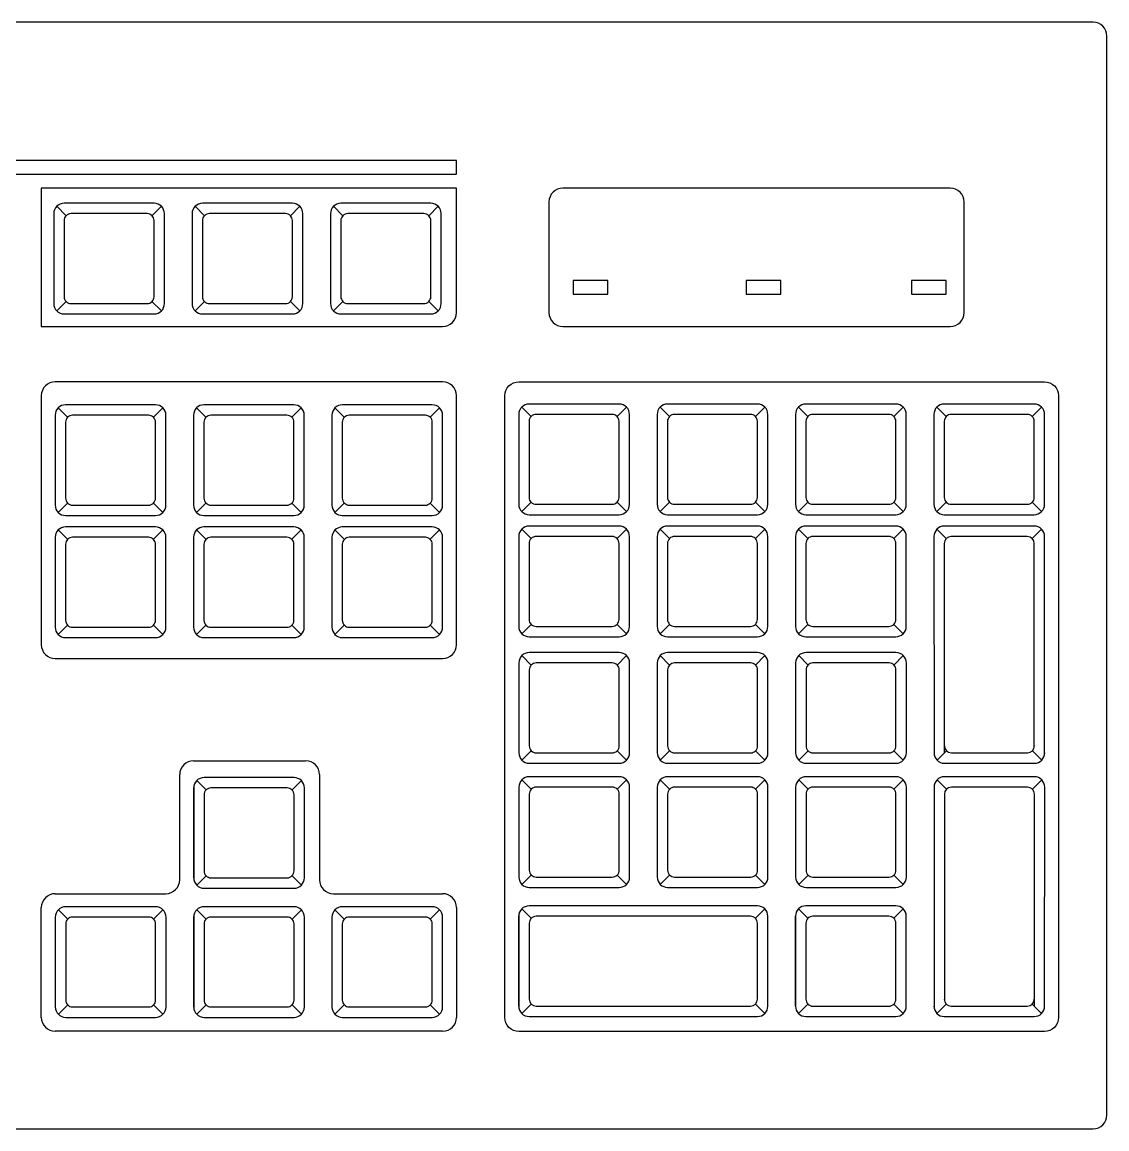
# Model space of a CAD drawing. Extents: x 810.254 to 810.714, y 78.318 to 78.478.
# Drawn here: x 810.5577 to 810.7144, y 78.3178 to 78.4778 of the extents above; entities that cross this region are included whole.
import ezdxf

# ---------------------------------------------------------------- set-up
doc = ezdxf.new("R2010")
doc.units = 0
doc.layers.get('0').update_dxf_attribs({"linetype": 'CONTINUOUS'})

msp = doc.modelspace()

# ---------------------------------------------------------------- linework, layer by layer
at = {"color": 0}
for p, q in [((810.56403, 78.44982), (810.56268, 78.45117)), ((810.57644, 78.44982), (810.5778, 78.45117)), ((810.58403, 78.44982), (810.58268, 78.45117)), ((810.59644, 78.44982), (810.5978, 78.45117)), ((810.60403, 78.44982), (810.60268, 78.45117)), ((810.61644, 78.44982), (810.6178, 78.45117)), ((810.56403, 78.4374), (810.56268, 78.43605)), ((810.57644, 78.4374), (810.5778, 78.43605)), ((810.58403, 78.4374), (810.58268, 78.43605)), ((810.59644, 78.4374), (810.5978, 78.43605)), ((810.60403, 78.4374), (810.60268, 78.43605)), ((810.61644, 78.4374), (810.6178, 78.43605)), ((810.56424, 78.42068), (810.56289, 78.42203)), ((810.57665, 78.42068), (810.57801, 78.42203)), ((810.58424, 78.42068), (810.58289, 78.42203)), ((810.59665, 78.42068), (810.59801, 78.42203)), ((810.60424, 78.42068), (810.60289, 78.42203)), ((810.61665, 78.42068), (810.61801, 78.42203)), ((810.63124, 78.42079), (810.62989, 78.42215)), ((810.64365, 78.42079), (810.64501, 78.42215)), ((810.65124, 78.42079), (810.64989, 78.42215)), ((810.66365, 78.42079), (810.66501, 78.42215)), ((810.67124, 78.42079), (810.66989, 78.42215)), ((810.68365, 78.42079), (810.68501, 78.42215)), ((810.69124, 78.42079), (810.68989, 78.42215)), ((810.70365, 78.42079), (810.70501, 78.42215)), ((810.56424, 78.40826), (810.56289, 78.40691)), ((810.57665, 78.40826), (810.57801, 78.40691)), ((810.58424, 78.40826), (810.58289, 78.40691)), ((810.59665, 78.40826), (810.59801, 78.40691)), ((810.60424, 78.40826), (810.60289, 78.40691)), ((810.61665, 78.40826), (810.61801, 78.40691)), ((810.63124, 78.40838), (810.62989, 78.40703)), ((810.64365, 78.40838), (810.64501, 78.40703)), ((810.65124, 78.40838), (810.64989, 78.40703)), ((810.66365, 78.40838), (810.66501, 78.40703)), ((810.67124, 78.40838), (810.66989, 78.40703)), ((810.68365, 78.40838), (810.68501, 78.40703)), ((810.69124, 78.40838), (810.68989, 78.40703)), ((810.70365, 78.40838), (810.70501, 78.40703)), ((810.70395, 78.40494), (810.69095, 78.40494)), ((810.56424, 78.40303), (810.56289, 78.40438)), ((810.57665, 78.40303), (810.57801, 78.40438)), ((810.58424, 78.40303), (810.58289, 78.40438)), ((810.59665, 78.40303), (810.59801, 78.40438)), ((810.60424, 78.40303), (810.60289, 78.40438)), ((810.61665, 78.40303), (810.61801, 78.40438)), ((810.63124, 78.40314), (810.62989, 78.4045)), ((810.64365, 78.40314), (810.64501, 78.4045)), ((810.65124, 78.40314), (810.64989, 78.4045)), ((810.66365, 78.40314), (810.66501, 78.4045)), ((810.67124, 78.40314), (810.66989, 78.4045)), ((810.68365, 78.40314), (810.68501, 78.4045)), ((810.68945, 78.40344), (810.68947, 78.37216)), ((810.69124, 78.40314), (810.68989, 78.4045)), ((810.70295, 78.40344), (810.69195, 78.40344)), ((810.70365, 78.40314), (810.70501, 78.4045)), ((810.70545, 78.37189), (810.70545, 78.40344)), ((810.69095, 78.40244), (810.69095, 78.37213)), ((810.70395, 78.37294), (810.70395, 78.40244)), ((810.56424, 78.39061), (810.56289, 78.38926)), ((810.57665, 78.39061), (810.57801, 78.38926)), ((810.58424, 78.39061), (810.58289, 78.38926)), ((810.59665, 78.39061), (810.59801, 78.38926)), ((810.60424, 78.39061), (810.60289, 78.38926)), ((810.61665, 78.39061), (810.61801, 78.38926)), ((810.63124, 78.39073), (810.62989, 78.38937)), ((810.64365, 78.39073), (810.64501, 78.38937)), ((810.65124, 78.39073), (810.64989, 78.38937)), ((810.66365, 78.39073), (810.66501, 78.38937)), ((810.67124, 78.39073), (810.66989, 78.38937)), ((810.68365, 78.39073), (810.68501, 78.38937)), ((810.63126, 78.38486), (810.62991, 78.38622)), ((810.64368, 78.38486), (810.64503, 78.38622)), ((810.65126, 78.38486), (810.64991, 78.38622)), ((810.66368, 78.38486), (810.66503, 78.38622)), ((810.67126, 78.38486), (810.66991, 78.38622)), ((810.68368, 78.38486), (810.68503, 78.38622)), ((810.62945, 78.38523), (810.62945, 78.37214)), ((810.64945, 78.38523), (810.64945, 78.37214)), ((810.66945, 78.38523), (810.66945, 78.37214)), ((810.63126, 78.37245), (810.62991, 78.3711)), ((810.64368, 78.37245), (810.64503, 78.3711)), ((810.65126, 78.37245), (810.64991, 78.3711)), ((810.66368, 78.37245), (810.66503, 78.3711)), ((810.67126, 78.37245), (810.66991, 78.3711)), ((810.68368, 78.37245), (810.68503, 78.3711)), ((810.69126, 78.37245), (810.68991, 78.3711)), ((810.69197, 78.37216), (810.70297, 78.37216)), ((810.70368, 78.37245), (810.70503, 78.3711)), ((810.58245, 78.37101), (810.59865, 78.37101)), ((810.69097, 78.37066), (810.70397, 78.37066)), ((810.58045, 78.3538), (810.58045, 78.36901)), ((810.58426, 78.3668), (810.58291, 78.36815)), ((810.59668, 78.3668), (810.59803, 78.36815)), ((810.60065, 78.36901), (810.60065, 78.3538)), ((810.63126, 78.36691), (810.62991, 78.36827)), ((810.64368, 78.36691), (810.64503, 78.36827)), ((810.65126, 78.36691), (810.64991, 78.36827)), ((810.66368, 78.36691), (810.66503, 78.36827)), ((810.67126, 78.36691), (810.66991, 78.36827)), ((810.68368, 78.36691), (810.68503, 78.36827)), ((810.69126, 78.36691), (810.68991, 78.36827)), ((810.70397, 78.3687), (810.69097, 78.3687)), ((810.70368, 78.36691), (810.70503, 78.36827)), ((810.58245, 78.36716), (810.58245, 78.35407)), ((810.62945, 78.36728), (810.62945, 78.35419)), ((810.64945, 78.36728), (810.64945, 78.35419)), ((810.66945, 78.36728), (810.66945, 78.35419)), ((810.68947, 78.3672), (810.68947, 78.33527)), ((810.70297, 78.3672), (810.69197, 78.3672)), ((810.70545, 78.33554), (810.70547, 78.3672)), ((810.69097, 78.3662), (810.69097, 78.33632)), ((810.70397, 78.33551), (810.70397, 78.3662)), ((810.58426, 78.35438), (810.58291, 78.35303)), ((810.59668, 78.35438), (810.59803, 78.35303)), ((810.63126, 78.3545), (810.62991, 78.35314)), ((810.64368, 78.3545), (810.64503, 78.35314)), ((810.65126, 78.3545), (810.64991, 78.35314)), ((810.66368, 78.3545), (810.66503, 78.35314)), ((810.67126, 78.3545), (810.66991, 78.35314)), ((810.68368, 78.3545), (810.68503, 78.35314)), ((810.56245, 78.3518), (810.57845, 78.3518)), ((810.60265, 78.3518), (810.61845, 78.3518)), ((810.56045, 78.33392), (810.56045, 78.3498)), ((810.56426, 78.34813), (810.56291, 78.34948)), ((810.57668, 78.34813), (810.57803, 78.34948)), ((810.58426, 78.34813), (810.58291, 78.34948)), ((810.59668, 78.34813), (810.59803, 78.34948)), ((810.60424, 78.34813), (810.60289, 78.34948)), ((810.61665, 78.34813), (810.61801, 78.34948)), ((810.62045, 78.3498), (810.62045, 78.33392)), ((810.63124, 78.34824), (810.62989, 78.3496)), ((810.66395, 78.35004), (810.63095, 78.35004)), ((810.66365, 78.34824), (810.66501, 78.3496)), ((810.67124, 78.34824), (810.66989, 78.3496)), ((810.68365, 78.34824), (810.68501, 78.3496)), ((810.56245, 78.34849), (810.56245, 78.3354)), ((810.58245, 78.34849), (810.58245, 78.3354)), ((810.60242, 78.34849), (810.60242, 78.3354)), ((810.62942, 78.34861), (810.62942, 78.33552)), ((810.62945, 78.34854), (810.62945, 78.33554)), ((810.63095, 78.34754), (810.63095, 78.33654)), ((810.66295, 78.34854), (810.63195, 78.34854)), ((810.66395, 78.33654), (810.66395, 78.34754)), ((810.66545, 78.33554), (810.66545, 78.34854)), ((810.66942, 78.34861), (810.66942, 78.33552)), ((810.56426, 78.33571), (810.56291, 78.33436)), ((810.57668, 78.33571), (810.57803, 78.33436)), ((810.58426, 78.33571), (810.58291, 78.33436)), ((810.59668, 78.33571), (810.59803, 78.33436)), ((810.60424, 78.33571), (810.60289, 78.33436)), ((810.61665, 78.33571), (810.61801, 78.33436)), ((810.63124, 78.33583), (810.62989, 78.33448)), ((810.63195, 78.33554), (810.66295, 78.33554)), ((810.66365, 78.33583), (810.66501, 78.33448)), ((810.67124, 78.33583), (810.66989, 78.33448)), ((810.68365, 78.33583), (810.68501, 78.33448)), ((810.69124, 78.33583), (810.68989, 78.33448)), ((810.69195, 78.33554), (810.70295, 78.33554)), ((810.70365, 78.33583), (810.70501, 78.33448)), ((810.63095, 78.33404), (810.66395, 78.33404)), ((810.69095, 78.33404), (810.70395, 78.33404)), ((810.61845, 78.33192), (810.56245, 78.33192))]:
    msp.add_line(p, q, dxfattribs=at)
for points in [[(810.25445, 78.4758), (810.25445, 78.3198, 0.414214), (810.25645, 78.3178), (810.71245, 78.3178, 0.414214), (810.71445, 78.3198), (810.71445, 78.4758, 0.414214), (810.71245, 78.4778), (810.25645, 78.4778, 0.414214)], [(810.62045, 78.4538), (810.56045, 78.4538), (810.56045, 78.4338), (810.61845, 78.4338, 0.414214), (810.62045, 78.4358)], [(810.69182, 78.4538), (810.63582, 78.4538, 0.414214), (810.63382, 78.4518), (810.63382, 78.4358, 0.414214), (810.63582, 78.4338), (810.69182, 78.4338, 0.414214), (810.69382, 78.4358), (810.69382, 78.4518, 0.414214)], [(810.57824, 78.45011, 0.414214), (810.57674, 78.45161), (810.56374, 78.45161, 0.414214), (810.56224, 78.45011), (810.56224, 78.43711, 0.414214), (810.56374, 78.43561), (810.57674, 78.43561, 0.414214), (810.57824, 78.43711)], [(810.59824, 78.45011, 0.414214), (810.59674, 78.45161), (810.58374, 78.45161, 0.414214), (810.58224, 78.45011), (810.58224, 78.43711, 0.414214), (810.58374, 78.43561), (810.59674, 78.43561, 0.414214), (810.59824, 78.43711)], [(810.61824, 78.45011, 0.414214), (810.61674, 78.45161), (810.60374, 78.45161, 0.414214), (810.60224, 78.45011), (810.60224, 78.43711, 0.414214), (810.60374, 78.43561), (810.61674, 78.43561, 0.414214), (810.61824, 78.43711)], [(810.57574, 78.45011), (810.56474, 78.45011, 0.414214), (810.56374, 78.44911), (810.56374, 78.43811, 0.414214), (810.56474, 78.43711), (810.57574, 78.43711, 0.414214), (810.57674, 78.43811), (810.57674, 78.44911, 0.414214)], [(810.59574, 78.45011), (810.58474, 78.45011, 0.414214), (810.58374, 78.44911), (810.58374, 78.43811, 0.414214), (810.58474, 78.43711), (810.59574, 78.43711, 0.414214), (810.59674, 78.43811), (810.59674, 78.44911, 0.414214)], [(810.61574, 78.45011), (810.60474, 78.45011, 0.414214), (810.60374, 78.44911), (810.60374, 78.43811, 0.414214), (810.60474, 78.43711), (810.61574, 78.43711, 0.414214), (810.61674, 78.43811), (810.61674, 78.44911, 0.414214)], [(810.61845, 78.4258), (810.56245, 78.4258, 0.414214), (810.56045, 78.4238), (810.56045, 78.3878, 0.414214), (810.56245, 78.3858), (810.61845, 78.3858, 0.414214), (810.62045, 78.3878), (810.62045, 78.4238, 0.414214)], [(810.70545, 78.33189), (810.62945, 78.33189, -0.414214), (810.62745, 78.33389), (810.62745, 78.4238, -0.414214), (810.62945, 78.4258), (810.70545, 78.4258, -0.414214), (810.70745, 78.4238), (810.70745, 78.33389, -0.414214)], [(810.57845, 78.42097, 0.414214), (810.57695, 78.42247), (810.56395, 78.42247, 0.414214), (810.56245, 78.42097), (810.56245, 78.40797, 0.414214), (810.56395, 78.40647), (810.57695, 78.40647, 0.414214), (810.57845, 78.40797)], [(810.59845, 78.42097, 0.414214), (810.59695, 78.42247), (810.58395, 78.42247, 0.414214), (810.58245, 78.42097), (810.58245, 78.40797, 0.414214), (810.58395, 78.40647), (810.59695, 78.40647, 0.414214), (810.59845, 78.40797)], [(810.61845, 78.42097, 0.414214), (810.61695, 78.42247), (810.60395, 78.42247, 0.414214), (810.60245, 78.42097), (810.60245, 78.40797, 0.414214), (810.60395, 78.40647), (810.61695, 78.40647, 0.414214), (810.61845, 78.40797)], [(810.64545, 78.42109, 0.414214), (810.64395, 78.42259), (810.63095, 78.42259, 0.414214), (810.62945, 78.42109), (810.62945, 78.40809, 0.414214), (810.63095, 78.40659), (810.64395, 78.40659, 0.414214), (810.64545, 78.40809)], [(810.66545, 78.42109, 0.414214), (810.66395, 78.42259), (810.65095, 78.42259, 0.414214), (810.64945, 78.42109), (810.64945, 78.40809, 0.414214), (810.65095, 78.40659), (810.66395, 78.40659, 0.414214), (810.66545, 78.40809)], [(810.68545, 78.42109, 0.414214), (810.68395, 78.42259), (810.67095, 78.42259, 0.414214), (810.66945, 78.42109), (810.66945, 78.40809, 0.414214), (810.67095, 78.40659), (810.68395, 78.40659, 0.414214), (810.68545, 78.40809)], [(810.70545, 78.42109, 0.414214), (810.70395, 78.42259), (810.69095, 78.42259, 0.414214), (810.68945, 78.42109), (810.68945, 78.40809, 0.414214), (810.69095, 78.40659), (810.70395, 78.40659, 0.414214), (810.70545, 78.40809)], [(810.57595, 78.42097), (810.56495, 78.42097, 0.414214), (810.56395, 78.41997), (810.56395, 78.40897, 0.414214), (810.56495, 78.40797), (810.57595, 78.40797, 0.414214), (810.57695, 78.40897), (810.57695, 78.41997, 0.414214)], [(810.59595, 78.42097), (810.58495, 78.42097, 0.414214), (810.58395, 78.41997), (810.58395, 78.40897, 0.414214), (810.58495, 78.40797), (810.59595, 78.40797, 0.414214), (810.59695, 78.40897), (810.59695, 78.41997, 0.414214)], [(810.61595, 78.42097), (810.60495, 78.42097, 0.414214), (810.60395, 78.41997), (810.60395, 78.40897, 0.414214), (810.60495, 78.40797), (810.61595, 78.40797, 0.414214), (810.61695, 78.40897), (810.61695, 78.41997, 0.414214)], [(810.64295, 78.42109), (810.63195, 78.42109, 0.414214), (810.63095, 78.42009), (810.63095, 78.40909, 0.414214), (810.63195, 78.40809), (810.64295, 78.40809, 0.414214), (810.64395, 78.40909), (810.64395, 78.42009, 0.414214)], [(810.66295, 78.42109), (810.65195, 78.42109, 0.414214), (810.65095, 78.42009), (810.65095, 78.40909, 0.414214), (810.65195, 78.40809), (810.66295, 78.40809, 0.414214), (810.66395, 78.40909), (810.66395, 78.42009, 0.414214)], [(810.68295, 78.42109), (810.67195, 78.42109, 0.414214), (810.67095, 78.42009), (810.67095, 78.40909, 0.414214), (810.67195, 78.40809), (810.68295, 78.40809, 0.414214), (810.68395, 78.40909), (810.68395, 78.42009, 0.414214)], [(810.70295, 78.42109), (810.69195, 78.42109, 0.414214), (810.69095, 78.42009), (810.69095, 78.40909, 0.414214), (810.69195, 78.40809), (810.70295, 78.40809, 0.414214), (810.70395, 78.40909), (810.70395, 78.42009, 0.414214)], [(810.57845, 78.40332, 0.414214), (810.57695, 78.40482), (810.56395, 78.40482, 0.414214), (810.56245, 78.40332), (810.56245, 78.39032, 0.414214), (810.56395, 78.38882), (810.57695, 78.38882, 0.414214), (810.57845, 78.39032)], [(810.59845, 78.40332, 0.414214), (810.59695, 78.40482), (810.58395, 78.40482, 0.414214), (810.58245, 78.40332), (810.58245, 78.39032, 0.414214), (810.58395, 78.38882), (810.59695, 78.38882, 0.414214), (810.59845, 78.39032)], [(810.61845, 78.40332, 0.414214), (810.61695, 78.40482), (810.60395, 78.40482, 0.414214), (810.60245, 78.40332), (810.60245, 78.39032, 0.414214), (810.60395, 78.38882), (810.61695, 78.38882, 0.414214), (810.61845, 78.39032)], [(810.64545, 78.40344, 0.414214), (810.64395, 78.40494), (810.63095, 78.40494, 0.414214), (810.62945, 78.40344), (810.62945, 78.39044, 0.414214), (810.63095, 78.38894), (810.64395, 78.38894, 0.414214), (810.64545, 78.39044)], [(810.66545, 78.40344, 0.414214), (810.66395, 78.40494), (810.65095, 78.40494, 0.414214), (810.64945, 78.40344), (810.64945, 78.39044, 0.414214), (810.65095, 78.38894), (810.66395, 78.38894, 0.414214), (810.66545, 78.39044)], [(810.68545, 78.40344, 0.414214), (810.68395, 78.40494), (810.67095, 78.40494, 0.414214), (810.66945, 78.40344), (810.66945, 78.39044, 0.414214), (810.67095, 78.38894), (810.68395, 78.38894, 0.414214), (810.68545, 78.39044)], [(810.57595, 78.40332), (810.56495, 78.40332, 0.414214), (810.56395, 78.40232), (810.56395, 78.39132, 0.414214), (810.56495, 78.39032), (810.57595, 78.39032, 0.414214), (810.57695, 78.39132), (810.57695, 78.40232, 0.414214)], [(810.59595, 78.40332), (810.58495, 78.40332, 0.414214), (810.58395, 78.40232), (810.58395, 78.39132, 0.414214), (810.58495, 78.39032), (810.59595, 78.39032, 0.414214), (810.59695, 78.39132), (810.59695, 78.40232, 0.414214)], [(810.61595, 78.40332), (810.60495, 78.40332, 0.414214), (810.60395, 78.40232), (810.60395, 78.39132, 0.414214), (810.60495, 78.39032), (810.61595, 78.39032, 0.414214), (810.61695, 78.39132), (810.61695, 78.40232, 0.414214)], [(810.64295, 78.40344), (810.63195, 78.40344, 0.414214), (810.63095, 78.40244), (810.63095, 78.39144, 0.414214), (810.63195, 78.39044), (810.64295, 78.39044, 0.414214), (810.64395, 78.39144), (810.64395, 78.40244, 0.414214)], [(810.66295, 78.40344), (810.65195, 78.40344, 0.414214), (810.65095, 78.40244), (810.65095, 78.39144, 0.414214), (810.65195, 78.39044), (810.66295, 78.39044, 0.414214), (810.66395, 78.39144), (810.66395, 78.40244, 0.414214)], [(810.68295, 78.40344), (810.67195, 78.40344, 0.414214), (810.67095, 78.40244), (810.67095, 78.39144, 0.414214), (810.67195, 78.39044), (810.68295, 78.39044, 0.414214), (810.68395, 78.39144), (810.68395, 78.40244, 0.414214)], [(810.64547, 78.38516, 0.414214), (810.64397, 78.38666), (810.63097, 78.38666, 0.414214), (810.62947, 78.38516), (810.62947, 78.37216, 0.414214), (810.63097, 78.37066), (810.64397, 78.37066, 0.414214), (810.64547, 78.37216)], [(810.66547, 78.38516, 0.414214), (810.66397, 78.38666), (810.65097, 78.38666, 0.414214), (810.64947, 78.38516), (810.64947, 78.37216, 0.414214), (810.65097, 78.37066), (810.66397, 78.37066, 0.414214), (810.66547, 78.37216)], [(810.68547, 78.38516, 0.414214), (810.68397, 78.38666), (810.67097, 78.38666, 0.414214), (810.66947, 78.38516), (810.66947, 78.37216, 0.414214), (810.67097, 78.37066), (810.68397, 78.37066, 0.414214), (810.68547, 78.37216)], [(810.64297, 78.38516), (810.63197, 78.38516, 0.414214), (810.63097, 78.38416), (810.63097, 78.37316, 0.414214), (810.63197, 78.37216), (810.64297, 78.37216, 0.414214), (810.64397, 78.37316), (810.64397, 78.38416, 0.414214)], [(810.66297, 78.38516), (810.65197, 78.38516, 0.414214), (810.65097, 78.38416), (810.65097, 78.37316, 0.414214), (810.65197, 78.37216), (810.66297, 78.37216, 0.414214), (810.66397, 78.37316), (810.66397, 78.38416, 0.414214)], [(810.68297, 78.38516), (810.67197, 78.38516, 0.414214), (810.67097, 78.38416), (810.67097, 78.37316, 0.414214), (810.67197, 78.37216), (810.68297, 78.37216, 0.414214), (810.68397, 78.37316), (810.68397, 78.38416, 0.414214)], [(810.59847, 78.36709, 0.414214), (810.59697, 78.36859), (810.58397, 78.36859, 0.414214), (810.58247, 78.36709), (810.58247, 78.35409, 0.414214), (810.58397, 78.35259), (810.59697, 78.35259, 0.414214), (810.59847, 78.35409)], [(810.64547, 78.3672, 0.414214), (810.64397, 78.3687), (810.63097, 78.3687, 0.414214), (810.62947, 78.3672), (810.62947, 78.3542, 0.414214), (810.63097, 78.3527), (810.64397, 78.3527, 0.414214), (810.64547, 78.3542)], [(810.66547, 78.3672, 0.414214), (810.66397, 78.3687), (810.65097, 78.3687, 0.414214), (810.64947, 78.3672), (810.64947, 78.3542, 0.414214), (810.65097, 78.3527), (810.66397, 78.3527, 0.414214), (810.66547, 78.3542)], [(810.68547, 78.3672, 0.414214), (810.68397, 78.3687), (810.67097, 78.3687, 0.414214), (810.66947, 78.3672), (810.66947, 78.3542, 0.414214), (810.67097, 78.3527), (810.68397, 78.3527, 0.414214), (810.68547, 78.3542)], [(810.59597, 78.36709), (810.58497, 78.36709, 0.414214), (810.58397, 78.36609), (810.58397, 78.35509, 0.414214), (810.58497, 78.35409), (810.59597, 78.35409, 0.414214), (810.59697, 78.35509), (810.59697, 78.36609, 0.414214)], [(810.64297, 78.3672), (810.63197, 78.3672, 0.414214), (810.63097, 78.3662), (810.63097, 78.3552, 0.414214), (810.63197, 78.3542), (810.64297, 78.3542, 0.414214), (810.64397, 78.3552), (810.64397, 78.3662, 0.414214)], [(810.66297, 78.3672), (810.65197, 78.3672, 0.414214), (810.65097, 78.3662), (810.65097, 78.3552, 0.414214), (810.65197, 78.3542), (810.66297, 78.3542, 0.414214), (810.66397, 78.3552), (810.66397, 78.3662, 0.414214)], [(810.68297, 78.3672), (810.67197, 78.3672, 0.414214), (810.67097, 78.3662), (810.67097, 78.3552, 0.414214), (810.67197, 78.3542), (810.68297, 78.3542, 0.414214), (810.68397, 78.3552), (810.68397, 78.3662, 0.414214)], [(810.57847, 78.34842, 0.414214), (810.57697, 78.34992), (810.56397, 78.34992, 0.414214), (810.56247, 78.34842), (810.56247, 78.33542, 0.414214), (810.56397, 78.33392), (810.57697, 78.33392, 0.414214), (810.57847, 78.33542)], [(810.59847, 78.34842, 0.414214), (810.59697, 78.34992), (810.58397, 78.34992, 0.414214), (810.58247, 78.34842), (810.58247, 78.33542, 0.414214), (810.58397, 78.33392), (810.59697, 78.33392, 0.414214), (810.59847, 78.33542)], [(810.61845, 78.34842, 0.414214), (810.61695, 78.34992), (810.60395, 78.34992, 0.414214), (810.60245, 78.34842), (810.60245, 78.33542, 0.414214), (810.60395, 78.33392), (810.61695, 78.33392, 0.414214), (810.61845, 78.33542)], [(810.68545, 78.34854, 0.414214), (810.68395, 78.35004), (810.67095, 78.35004, 0.414214), (810.66945, 78.34854), (810.66945, 78.33554, 0.414214), (810.67095, 78.33404), (810.68395, 78.33404, 0.414214), (810.68545, 78.33554)], [(810.57597, 78.34842), (810.56497, 78.34842, 0.414214), (810.56397, 78.34742), (810.56397, 78.33642, 0.414214), (810.56497, 78.33542), (810.57597, 78.33542, 0.414214), (810.57697, 78.33642), (810.57697, 78.34742, 0.414214)], [(810.59597, 78.34842), (810.58497, 78.34842, 0.414214), (810.58397, 78.34742), (810.58397, 78.33642, 0.414214), (810.58497, 78.33542), (810.59597, 78.33542, 0.414214), (810.59697, 78.33642), (810.59697, 78.34742, 0.414214)], [(810.61595, 78.34842), (810.60495, 78.34842, 0.414214), (810.60395, 78.34742), (810.60395, 78.33642, 0.414214), (810.60495, 78.33542), (810.61595, 78.33542, 0.414214), (810.61695, 78.33642), (810.61695, 78.34742, 0.414214)], [(810.68295, 78.34854), (810.67195, 78.34854, 0.414214), (810.67095, 78.34754), (810.67095, 78.33654, 0.414214), (810.67195, 78.33554), (810.68295, 78.33554, 0.414214), (810.68395, 78.33654), (810.68395, 78.34754, 0.414214)]]:
    msp.add_lwpolyline(points, format="xyb", close=True, dxfattribs=at)
for points in [[(810.26445, 78.4558), (810.62045, 78.4558), (810.62045, 78.4578), (810.26445, 78.4578)], [(810.63731, 78.44046), (810.63731, 78.43846), (810.64231, 78.43846), (810.64231, 78.44046)], [(810.66233, 78.44046), (810.66233, 78.43846), (810.66733, 78.43846), (810.66733, 78.44046)], [(810.68622, 78.44046), (810.68622, 78.43846), (810.69122, 78.43846), (810.69122, 78.44046)]]:
    msp.add_lwpolyline(points, close=True, dxfattribs=at)
for centre, radius, start, end in [((810.69095, 78.40344), 0.0015, 90, 180), ((810.70395, 78.40344), 0.0015, 360, 90), ((810.69195, 78.40244), 0.001, 90, 180), ((810.70295, 78.40244), 0.001, 360, 90), ((810.69197, 78.37316), 0.001, 180, 270), ((810.70297, 78.37316), 0.001, 270, 0), ((810.69097, 78.37216), 0.0015, 180, 270), ((810.70397, 78.37216), 0.0015, 270, 360), ((810.58245, 78.36901), 0.002, 90, 180), ((810.59865, 78.36901), 0.002, 360, 90), ((810.69097, 78.3672), 0.0015, 90, 180), ((810.70397, 78.3672), 0.0015, 360, 90), ((810.69197, 78.3662), 0.001, 90, 180), ((810.70297, 78.3662), 0.001, 0, 90), ((810.57845, 78.3538), 0.002, 270, 0), ((810.60265, 78.3538), 0.002, 180, 270), ((810.56245, 78.3498), 0.002, 90, 180), ((810.61845, 78.3498), 0.002, 360, 90), ((810.63095, 78.34854), 0.0015, 90, 180), ((810.66395, 78.34854), 0.0015, 0, 90), ((810.63195, 78.34754), 0.001, 90, 180), ((810.66295, 78.34754), 0.001, 360, 90), ((810.63195, 78.33654), 0.001, 180, 270), ((810.66295, 78.33654), 0.001, 270, 0), ((810.69195, 78.33654), 0.001, 180, 270), ((810.70295, 78.33654), 0.001, 270, 360), ((810.63095, 78.33554), 0.0015, 180, 270), ((810.66395, 78.33554), 0.0015, 270, 360), ((810.69095, 78.33554), 0.0015, 180, 270), ((810.70395, 78.33554), 0.0015, 270, 0), ((810.56245, 78.33392), 0.002, 180, 270), ((810.61845, 78.33392), 0.002, 270, 0)]:
    msp.add_arc(centre, radius, start, end, dxfattribs=at)

doc.saveas('drawing.dxf')
